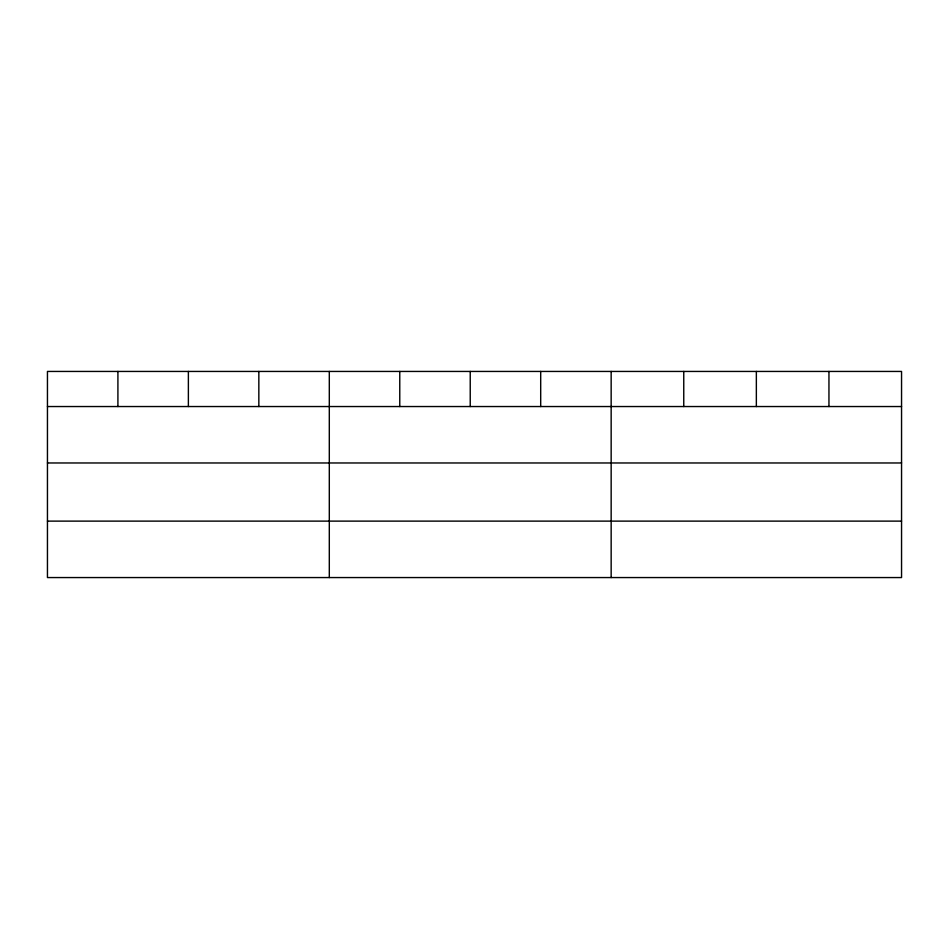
<?xml version="1.0" encoding="UTF-8"?>
<svg xmlns="http://www.w3.org/2000/svg" width="949" height="949" viewBox="0 0 949 949"><rect width="100%" height="100%" fill="white"/><g stroke="black" fill="none" stroke-linecap="round" stroke-linejoin="round"><path stroke-width="1.42" d="M901.55 462.97L901.55 371.439L47.45 371.439L47.45 577.561L901.55 577.561L901.55 462.97L47.45 462.97M47.45 406.54L901.55 406.54M47.45 521.12L901.55 521.12M828.952 371.439L828.952 406.54M756.353 371.439L756.353 406.54M683.755 371.439L683.755 406.54M611.156 371.439L611.156 577.561M540.693 371.439L540.693 406.54M470.229 371.439L470.229 406.54M399.766 371.439L399.766 406.54M329.303 371.439L329.303 577.561M258.84 371.439L258.84 406.54M188.377 371.439L188.377 406.54M117.913 371.439L117.913 406.54"/></g></svg>
